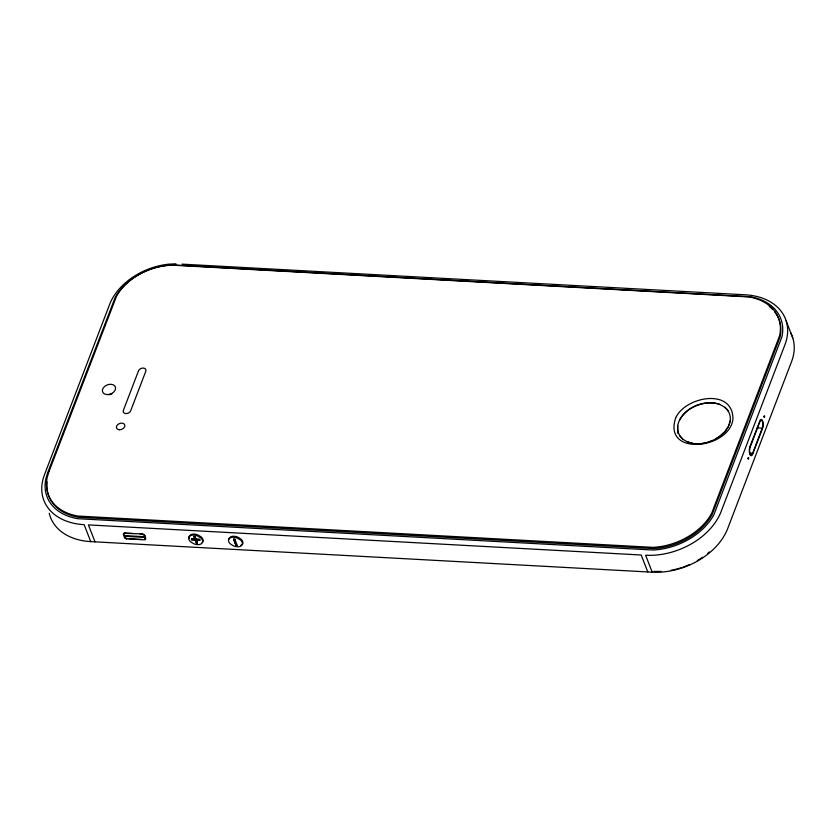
<?xml version="1.0" encoding="UTF-8"?>
<svg xmlns="http://www.w3.org/2000/svg" width="836" height="836" viewBox="0 0 836 836"><rect width="100%" height="100%" fill="white"/><g stroke="black" fill="none" stroke-linecap="round" stroke-linejoin="round"><path stroke-width="1.25" d="M730.162 420.989L728.407 426.37L724.979 431.533L720.12 436.131L714.153 439.851L707.486 442.432L700.578 443.707L693.901 443.592L687.892 442.087L692.772 443.488M728.773 425.67C731.813 419.066 730.424 411.908 724.822 407.163M126.591 538.645L124.815 537.747A2.299 1.369 20.9 0 1 124.501 537.235L123.623 534.194A2.299 1.369 20.9 0 1 123.54 533.702L124.48 532.96L132.37 533.378M123.467 534.591A2.299 1.369 20.9 0 1 123.394 534.089L124.689 532.96M124.491 537.506L124.742 536.848M125.515 536.336L143.416 537.318A1.421 0.846 20.9 0 1 144.022 537.443L145.098 538.154A2.174 1.296 20.9 0 1 145.464 539.105L144.921 539.742A1.421 0.846 20.9 0 1 144.388 539.805L126.466 538.833A1.421 0.846 20.9 0 1 125.86 538.708L124.783 537.987A2.174 1.296 20.9 0 1 124.418 537.036L124.972 536.398A1.421 0.846 20.9 0 1 125.515 536.336L125.776 535.677L143.667 536.649A1.421 0.846 20.9 0 1 144.273 536.785L145.349 537.496A2.174 1.296 20.9 0 1 145.642 537.976M126.466 538.833L126.717 538.175M124.533 533.358L142.611 533.932L144.388 534.831A2.299 1.369 20.9 0 1 144.701 535.343L145.391 538.645M143.416 537.318L143.667 536.649M145.088 539.544L145.663 538.886A2.299 1.369 20.9 0 0 145.579 538.384L144.701 535.343M191.392 538.948L194.84 539.136L191.392 538.948L191.601 539.816L195.112 539.837L191.601 539.816M193.827 536.534L194.955 536.764L195.969 539.366L199.574 539.398L196.032 539.199L195.018 536.597L193.827 536.534L194.778 539.304M196.241 540.066L199.846 540.098L196.241 540.066L197.369 542.94L196.167 542.877L195.112 539.837M196.167 542.877L197.369 542.94M233.62 539.345L234.885 539.241L237.121 545.302L235.919 545.239L233.62 539.345L234.885 539.241M235.919 545.239L233.683 539.178M237.121 545.302L235.982 545.072M752.661 453.269L762.254 428.199A4.744 1.808 -86.9 0 0 762.401 421.511A4.744 1.808 -86.9 0 0 759.819 421.95L750.226 447.009A4.744 1.808 -86.9 0 0 750.08 453.697A4.744 1.808 -86.9 0 0 752.661 453.269L750.07 453.122M728.375 411.249C718.772 398.333 699.084 401.719 687.683 410.34C682.855 414.269 678.801 419.39 677.724 425.67C677.724 439.83 677.672 430.467 677.641 425.472M679.48 420.289C686.952 406.327 705.626 399.848 719.911 404.373M718.208 437.562L725.052 431.721L728.48 426.559M202.187 542.491L202.887 541.571A7.148 4.253 20.9 0 0 201.027 536.796L197.86 534.915A7.44 4.431 20.9 0 0 191.078 534.549L189.281 536.158A7.148 4.253 20.9 0 0 189.302 538.488M714.226 440.039L717.131 437.991M240.872 545.344L242.68 543.734A7.148 4.253 20.9 0 0 240.82 538.959L237.654 537.078A7.44 4.431 20.9 0 0 230.872 536.712L229.074 538.321A7.148 4.253 20.9 0 0 228.845 539.439M713.118 440.467L707.486 442.432M706.41 442.84L700.652 443.906L693.974 443.791M175.936 263.821L168.903 264.155A57.924 40.954 -21.3 0 0 109.61 304.45L44.475 474.691A62.418 44.13 -21.3 0 0 84.143 524.674L90.748 541.613L652.216 572.179A62.418 44.13 -21.3 0 0 727.738 528.457L791.525 361.727A62.418 44.13 -21.3 0 0 790.532 332.561M653.961 571.416L661.286 571.427M182.008 264.145L745.252 294.805A62.418 44.13 -21.3 0 1 784.92 344.798L721.134 511.527A62.418 44.13 -21.3 0 1 645.611 555.24L652.216 572.179M757.071 427.917L762.254 428.199M140.051 533.796L142.611 533.932M129.152 538.781L141.953 539.481M142.454 534.329L144.241 535.228A2.299 1.369 20.9 0 1 144.555 535.74M687.976 442.286L682.991 439.297L679.501 435.41M683.064 439.496L679.574 435.608L677.683 430.697M786.164 320.951L792.768 337.88M647.785 571.939L641.191 555L88.407 524.904L95.011 541.843M199.574 539.398L199.783 540.265M196.303 539.899L197.432 542.773M123.623 534.194L124.648 536.837A2.299 1.369 20.9 0 0 124.836 537.182A2.174 1.296 20.9 0 1 124.668 536.378L125.222 535.74A1.421 0.846 20.9 0 1 125.776 535.677M112.149 393.589A6.855 4.849 -21.3 0 1 108.795 394.759M90.748 541.613A62.418 44.13 -21.3 0 1 49.219 513.241M47.307 490.377A56.231 39.762 -21.3 0 0 78.5 517.275L653.501 548.573A56.231 39.762 -21.3 0 0 712.084 514.662L780.092 336.918A56.231 39.762 -21.3 0 0 774.648 311.776M47.161 489.332A56.231 39.762 -21.3 0 1 47.161 481.808M709.409 551.938A58.698 41.507 -21.3 0 1 707.559 553.516M702.627 557.236A58.698 41.507 -21.3 0 1 697.308 560.59M689.366 564.634A58.698 41.507 -21.3 0 1 683.409 566.986M682.207 567.404A58.698 41.507 -21.3 0 1 671.141 570.267M769.235 306.436A56.231 39.762 -21.3 0 1 772.516 309.362M748.001 458.159C748.304 461.785 749.359 455.474 748.001 458.159M763.979 416.412C764.323 420.059 765.264 413.684 763.979 416.412M47.642 472.768L45.886 478.6A58.165 41.131 -21.3 0 0 77.717 518.696L653.188 550.025A58.165 41.131 -21.3 0 0 713.777 514.955L781.921 336.824A58.165 41.131 -21.3 0 0 750.101 296.728L174.181 264.981L167.681 265.305A53.671 37.944 -21.3 0 0 115.316 297.146L47.642 472.768M48.958 471.598L47.244 477.283A56.231 39.762 -21.3 0 0 78.02 516.052L653.031 547.361A56.231 39.762 -21.3 0 0 711.614 513.45L779.612 335.696A56.231 39.762 -21.3 0 0 748.847 296.926L173.261 265.211L167.012 265.514A51.738 36.585 -21.3 0 0 116.528 296.216L48.958 471.598M749.996 446.497L749.641 447.668A5.591 2.142 -86.9 0 0 749.84 454.335A5.591 2.142 -86.9 0 0 752.421 454.784L762.84 427.551A5.591 2.142 -86.9 0 0 762.641 420.874A5.591 2.142 -86.9 0 0 760.06 420.424L749.996 446.497M675.613 418.125C662.823 456.853 729.535 448.984 732.953 419.129C733.203 387.308 684.82 396.588 675.613 418.125M138.504 370.839L123.362 410.413A3.95 2.801 -21.3 0 0 125.881 413.58A3.95 2.801 -21.3 0 0 130.667 410.81L145.809 371.236A3.95 2.801 -21.3 0 0 143.29 368.07A3.95 2.801 -21.3 0 0 138.504 370.839M189.594 536.221L188.894 537.151A7.148 4.253 20.9 0 0 190.754 541.927L193.921 543.808A7.44 4.431 20.9 0 0 200.703 544.173L202.5 542.564A7.148 4.253 20.9 0 0 200.64 537.788L197.484 535.907A7.44 4.431 20.9 0 0 190.702 535.542L189.594 536.221M229.388 538.394L228.688 539.324A7.148 4.253 20.9 0 0 230.548 544.09L233.714 545.971A7.44 4.431 20.9 0 0 240.496 546.336L242.294 544.727A7.148 4.253 20.9 0 0 240.434 539.962L237.278 538.081A7.44 4.431 20.9 0 0 230.496 537.705L229.388 538.394M106.987 394.571A6.855 4.849 -21.3 0 0 115.441 387.162A6.855 4.849 -21.3 0 0 104.5 386.545A6.855 4.849 -21.3 0 0 106.987 394.571M119.37 429.735A4.389 3.104 -21.3 0 0 124.773 424.981A4.389 3.104 -21.3 0 0 117.751 424.594A4.389 3.104 -21.3 0 0 119.37 429.735"/></g></svg>
